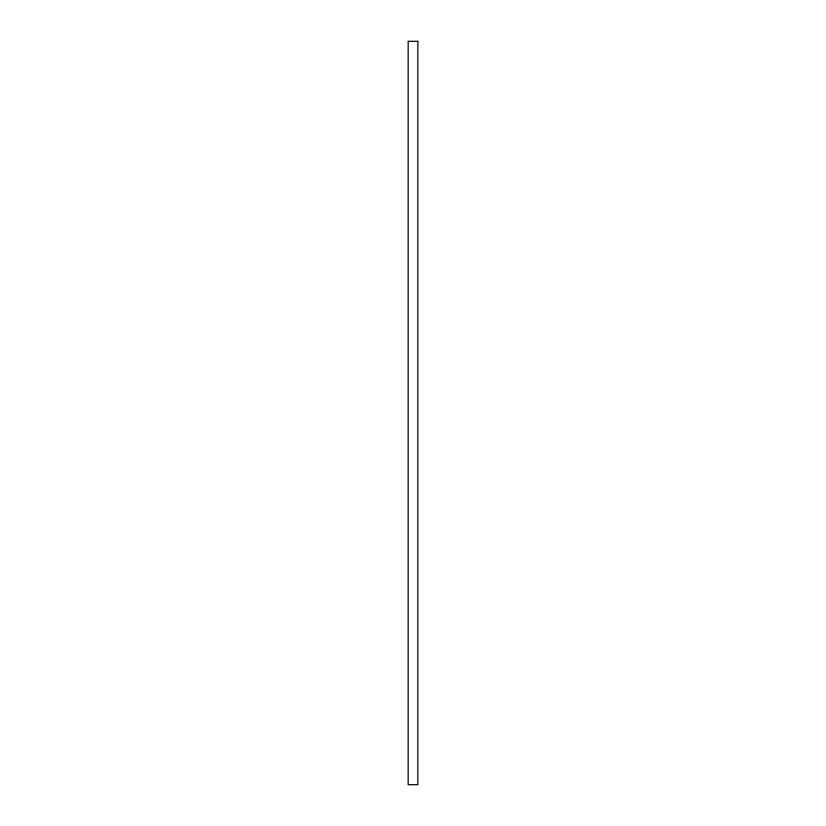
<?xml version="1.0" encoding="UTF-8"?>
<svg xmlns="http://www.w3.org/2000/svg" width="826" height="826" viewBox="0 0 826 826"><rect width="100%" height="100%" fill="white"/><g stroke="black" fill="none" stroke-linecap="round" stroke-linejoin="round"><path stroke-width="1.24" d="M417.842 41.3L408.158 41.3L408.158 784.7L417.842 784.7L417.842 41.3"/></g></svg>
